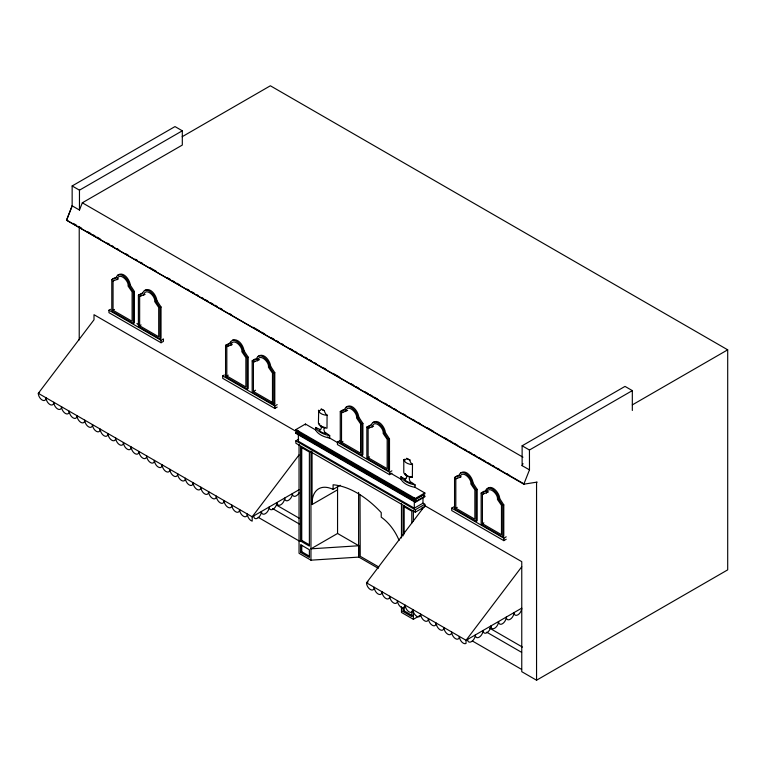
<?xml version="1.0" encoding="UTF-8"?>
<svg xmlns="http://www.w3.org/2000/svg" width="766" height="766" viewBox="0 0 766 766"><rect width="100%" height="100%" fill="white"/><g stroke="black" fill="none" stroke-linecap="round" stroke-linejoin="round"><path stroke-width="1.15" d="M117.064 279.695C118.73 271.212 129.109 280.634 128.094 286.063L132.106 291.951L132.106 321.289L113.052 310.287L113.052 280.95L118.5 278.862M143.663 295.188C145.329 286.704 155.718 296.126 154.694 301.555L158.706 307.444L158.706 336.781L139.651 325.78L139.651 296.442L145.1 294.355M230.729 343.168L230.853 342.22M230.834 345.38C232.5 336.896 242.879 346.318 241.864 351.747L245.876 357.636L245.876 386.974L226.822 375.972L226.822 346.634L232.27 344.547M257.433 360.872C259.1 352.389 269.488 361.811 268.464 367.24L272.476 373.128L272.476 402.466L253.422 391.464L253.422 362.127L259.588 359.627M345.533 411.601C347.199 403.117 357.578 412.539 356.563 417.968L360.575 423.857L360.575 453.194L341.521 442.193L341.521 412.855L347.678 410.356M372.132 427.083C373.798 418.609 384.178 428.031 383.163 433.451L387.175 439.349L387.175 468.687L368.12 457.685L368.12 428.347L373.569 426.26M459.83 477.582C461.496 469.108 471.875 478.53 470.86 483.959L474.872 489.847L474.872 519.185L455.818 508.184L455.818 478.846L461.266 476.758M486.429 493.074C488.095 484.6 498.484 494.022 497.46 499.442L501.471 505.34L501.471 534.678L482.417 523.676L482.417 494.338L488.584 491.839M412.491 463.851L412.357 477.477L411.38 476.921A3.648 2.107 60 0 0 410.825 476.797M327.082 414.846L326.996 428.194A9.766 5.64 0 0 1 318.426 423.244L318.685 410.279M326.096 433.001L329.706 435.605L329.706 438.056A21.008 12.132 0 0 1 315.582 429.898L305.442 424.038L295.877 429.563L295.877 430.511L415.268 499.451L424.833 493.926L424.833 492.969L415.076 487.339A21.008 12.132 0 0 1 400.953 479.181L390.631 473.225M411.466 482.293L415.076 484.897L415.076 487.339M66.556 220.196L72.186 205.805L66.556 220.196L523.944 483.853M79.463 210.047L82.326 202.799L182.308 145.071L182.308 130.804L174.993 126.581L72.148 185.956L72.148 205.824L79.463 210.047L79.463 190.179L182.308 130.804M522.987 463.564L522.125 465.661L522.125 445.793L625.008 386.399L632.323 390.612L632.323 410.48M424.833 505.694L521.761 561.66L521.761 671.677L536.554 680.218L536.554 482.436L537.148 482.092L523.82 484.189L529.478 469.855L522.125 465.661M299.046 492.864L299.008 492.931A5.477 3.16 -60 0 1 294.795 496.339A5.477 3.16 -60 0 1 292.401 493.591A5.477 3.16 -60 0 1 288.533 500.294A5.477 3.16 -60 0 1 284.665 498.063A5.477 3.16 -60 0 1 280.796 504.765A5.477 3.16 -60 0 1 276.919 502.525A5.477 3.16 -60 0 1 273.05 509.227A5.477 3.16 -60 0 1 269.182 506.996A5.477 3.16 -60 0 1 265.314 513.699A5.477 3.16 -60 0 1 261.436 511.468A5.477 3.16 -60 0 1 257.567 518.17A5.477 3.16 -60 0 1 253.699 515.939M486.458 489.914C490.805 482.685 499.748 492.911 499.681 498.57L503.789 504.89L503.789 536.248L502.735 536.861L481.153 524.404L481.153 493.045L485.271 491.475C488.153 482.551 499.116 493.17 498.618 499.183L502.735 505.503L502.735 536.861M299.046 454.937L252.177 516.811L252.186 521.139A5.477 3.16 60 0 1 247.313 514.005A5.477 3.16 60 0 1 243.444 516.246A5.477 3.16 60 0 1 239.576 509.534A5.477 3.16 60 0 1 235.698 511.774A5.477 3.16 60 0 1 231.83 505.072A5.477 3.16 60 0 1 227.962 507.303A5.477 3.16 60 0 1 224.093 500.6A5.477 3.16 60 0 1 220.215 502.831A5.477 3.16 60 0 1 216.347 496.129A5.477 3.16 60 0 1 212.479 498.36A5.477 3.16 60 0 1 208.611 491.657A5.477 3.16 60 0 1 204.733 493.898A5.477 3.16 60 0 1 200.864 487.186A5.477 3.16 60 0 1 196.996 489.426A5.477 3.16 60 0 1 193.128 482.724A5.477 3.16 60 0 1 189.25 484.955A5.477 3.16 60 0 1 185.382 478.252A5.477 3.16 60 0 1 181.513 480.483A5.477 3.16 60 0 1 177.645 473.781A5.477 3.16 60 0 1 173.767 476.021A5.477 3.16 60 0 1 169.899 469.309A5.477 3.16 60 0 1 166.031 471.55A5.477 3.16 60 0 1 162.162 464.847A5.477 3.16 60 0 1 158.294 467.078A5.477 3.16 60 0 1 154.416 460.376A5.477 3.16 60 0 1 150.548 462.607A5.477 3.16 60 0 1 146.679 455.904A5.477 3.16 60 0 1 142.811 458.135A5.477 3.16 60 0 1 138.933 451.433A5.477 3.16 60 0 1 135.065 453.673A5.477 3.16 60 0 1 131.197 446.971A5.477 3.16 60 0 1 127.328 449.202A5.477 3.16 60 0 1 123.45 442.499A5.477 3.16 60 0 1 119.582 444.73A5.477 3.16 60 0 1 115.714 438.028A5.477 3.16 60 0 1 111.846 440.259A5.477 3.16 60 0 1 107.968 433.556A5.477 3.16 60 0 1 104.099 435.797A5.477 3.16 60 0 1 100.231 429.084A5.477 3.16 60 0 1 96.363 431.325A5.477 3.16 60 0 1 92.485 424.623A5.477 3.16 60 0 1 88.617 426.853A5.477 3.16 60 0 1 84.748 420.151A5.477 3.16 60 0 1 80.88 422.382A5.477 3.16 60 0 1 77.002 415.679A5.477 3.16 60 0 1 73.134 417.91A5.477 3.16 60 0 1 69.266 411.208A5.477 3.16 60 0 1 65.397 413.449A5.477 3.16 60 0 1 61.519 406.746A5.477 3.16 60 0 1 57.651 408.977A5.477 3.16 60 0 1 53.783 402.274A5.477 3.16 60 0 1 49.914 404.505A5.477 3.16 60 0 1 46.037 397.803A5.477 3.16 60 0 1 42.168 400.034A5.477 3.16 60 0 1 38.3 393.331L94.007 319.786L94.007 314.702L298.185 432.579M424.278 506.565L366.512 582.821A5.477 3.16 60 0 0 370.38 589.523A5.477 3.16 60 0 0 374.248 587.292A5.477 3.16 60 0 0 378.117 593.995A5.477 3.16 60 0 0 381.995 591.764A5.477 3.16 60 0 0 385.863 598.466A5.477 3.16 60 0 0 389.731 596.235A5.477 3.16 60 0 0 393.6 602.938A5.477 3.16 60 0 0 397.477 600.697A5.477 3.16 60 0 0 401.346 607.409A5.477 3.16 60 0 0 405.214 605.169A5.477 3.16 60 0 0 409.082 611.871A5.477 3.16 60 0 0 412.96 609.64A5.477 3.16 60 0 0 416.828 616.343A5.477 3.16 60 0 0 420.697 614.112A5.477 3.16 60 0 0 424.565 620.814A5.477 3.16 60 0 0 428.443 618.574A5.477 3.16 60 0 0 432.311 625.286A5.477 3.16 60 0 0 436.18 623.045A5.477 3.16 60 0 0 440.048 629.748A5.477 3.16 60 0 0 443.916 627.517A5.477 3.16 60 0 0 447.794 634.219A5.477 3.16 60 0 0 451.662 631.988A5.477 3.16 60 0 0 455.531 638.691A5.477 3.16 60 0 0 459.399 636.46A5.477 3.16 60 0 0 461.793 641.965A5.477 3.16 60 0 0 466.015 643.43L466.054 640.29L521.761 566.744M405.453 478.195L404.659 478.874L400.953 476.739L400.953 479.181M117.782 275.118C123.594 271.049 129.837 279.801 130.316 285.191L134.423 291.511L134.423 322.859L133.37 323.472L111.788 311.015L111.788 279.667L114.345 278.01L116.968 277.483M144.381 290.611C150.193 286.541 156.436 295.293 156.915 300.674L161.032 307.003L161.032 338.352L159.97 338.965L138.397 326.507L138.397 295.159L142.505 293.579C145.387 284.655 156.35 295.274 155.852 301.287L159.97 307.606L159.97 338.965M258.152 356.295C263.964 352.226 270.207 360.978 270.685 366.359L274.793 372.688L274.793 404.036L273.74 404.649L252.167 392.192L252.167 360.834L256.275 359.264C259.157 350.34 270.12 360.958 269.622 366.971L273.74 373.291L273.74 404.649M346.242 407.024C352.054 402.954 358.306 411.706 358.775 417.087L362.892 423.416L362.892 454.765L361.83 455.377L340.257 442.92L340.257 411.572L344.374 409.992C347.247 401.068 358.22 411.687 357.722 417.7L361.83 424.019L361.83 455.377M372.841 422.516C378.653 418.447 384.905 427.198 385.384 432.579L389.492 438.899L389.492 470.257L388.439 470.87L366.857 458.413L366.857 427.055L370.974 425.484C373.846 416.56 384.819 427.179 384.321 433.192L388.439 439.512L388.439 470.87M460.538 473.015C466.35 468.945 472.603 477.697 473.082 483.078L477.189 489.407L477.189 520.756L476.136 521.368L454.554 508.911L454.554 477.553L457.111 475.897L459.724 475.37M247.14 389.157L225.558 376.7L225.558 345.351L229.676 343.771C232.548 334.847 243.521 345.466 243.023 351.479L247.14 357.808L247.14 389.157L248.194 388.544L248.194 357.195L244.086 350.876C243.368 345.562 238.705 338.524 232.634 339.893M404.544 459.265L403.787 459.657L403.787 472.536A9.766 5.64 0 0 0 412.357 477.477M319.709 429.314L315.582 427.457L315.582 429.898M182.174 136.712L270.369 85.782L727.7 349.823L727.7 569.856L536.554 680.218M111.788 279.667L112.851 279.054M113.052 280.95L114.488 280.126M133.37 323.472L133.37 292.124L129.253 285.795L130.316 285.191M133.37 292.124L134.423 291.511M108.954 310.22L161.061 340.305L163.445 338.926L163.445 341.377L161.061 342.747L108.954 312.662L108.954 310.22L110.543 309.301M138.397 295.159L142.466 293.024M113.052 310.287L114.488 309.464M139.651 296.442L141.088 295.619M155.852 301.287L156.915 300.674M159.97 307.606L161.032 307.003M139.651 325.78L141.088 324.956M39.621 392.565L38.3 393.331L252.177 516.811L299.046 489.752M225.558 345.351L229.637 343.216M226.822 346.634L228.258 345.811M243.023 351.479L244.086 350.876M247.14 357.808L248.194 357.195M277.215 407.062L274.831 408.431L222.724 378.347L222.724 375.905L224.314 374.986M252.167 360.834L254.714 359.187L257.338 358.651M226.822 375.972L228.258 375.149M253.422 362.127L254.858 361.303M269.622 366.971L270.685 366.359M273.74 373.291L274.793 372.688M253.422 391.464L255.576 390.22M222.724 375.905L274.831 405.99L277.215 404.611M295.877 430.511L296.768 430.004M414.31 497.862L414.31 500.074L422.976 495.075L424.833 496.138L424.833 496.789L415.268 502.314L295.877 433.384L295.877 432.733L298.702 431.105M295.877 433.384L298.75 431.727M340.257 411.572L342.804 409.915L345.428 409.379M341.521 412.855L342.948 412.031M298.357 434.849L298.357 441.235L414.31 508.184L422.976 503.176L424.833 504.248L424.833 506.661L415.268 512.186L295.877 443.255L295.877 440.833L298.75 439.177M357.722 417.7L358.775 417.087M310.24 451.538L310.958 451.126L310.958 560.176L358.823 557.093L358.823 545.746L337.557 533.471L310.958 548.829L358.823 545.746M361.83 424.019L362.892 423.416M391.914 473.273L389.53 474.652L337.423 444.567L337.423 442.126L339.798 440.747M366.857 427.055L370.935 424.919M340.257 442.92L341.32 442.308M341.521 442.193L342.948 441.369M368.12 428.347L369.557 427.514M384.321 433.192L385.384 432.579M388.439 439.512L389.492 438.899M368.12 457.685L369.557 456.852M312.059 451.662L312.059 504.545A32.354 18.681 60 0 1 333.095 489.397L340.238 485.271M312.059 504.545L337.557 489.819A32.354 18.681 60 0 1 337.643 486.506M337.423 442.126L389.53 472.21L391.914 470.831M300.617 541.045L309.378 546.101L309.378 452.036L300.617 446.98L300.617 541.045L301.747 540.394L309.531 544.894M300.617 552.391L309.378 557.447L309.378 549.739L300.617 544.683L300.617 552.391L301.747 551.74L309.531 556.24M295.877 429.563L415.268 498.494L424.833 492.969M454.554 477.553L455.617 476.95M295.877 432.733L415.268 501.663L424.833 496.138M455.818 478.846L457.254 478.013M295.877 440.833L415.268 509.763L424.833 504.248M522.125 445.793L529.44 450.015L632.323 390.612M476.136 521.368L476.136 490.01L472.019 483.691L473.082 483.078M476.136 490.01L477.189 489.407M506.211 539.264L503.827 540.643L451.72 510.558L451.72 508.117L454.104 506.738M632.323 404.888L727.7 349.823M481.153 493.045L483.71 491.389L486.333 490.862M454.554 508.911L455.617 508.298M455.818 508.184L457.254 507.351M482.417 494.338L483.853 493.505M529.478 469.855L529.44 450.015M498.618 499.183L499.681 498.57M368.034 581.94L366.512 582.821L466.054 640.29L521.761 608.127A5.477 3.16 -60 0 1 517.893 614.83A5.477 3.16 -60 0 1 514.024 612.599A5.477 3.16 -60 0 1 510.156 619.301A5.477 3.16 -60 0 1 506.278 617.07A5.477 3.16 -60 0 1 502.41 623.773A5.477 3.16 -60 0 1 498.542 621.542A5.477 3.16 -60 0 1 494.673 628.244A5.477 3.16 -60 0 1 490.795 626.004A5.477 3.16 -60 0 1 486.927 632.716A5.477 3.16 -60 0 1 483.059 630.475A5.477 3.16 -60 0 1 479.19 637.178A5.477 3.16 -60 0 1 475.313 634.947A5.477 3.16 -60 0 1 471.444 641.649A5.477 3.16 -60 0 1 467.576 639.418M502.735 505.503L503.789 504.89M482.417 523.676L483.853 522.843M451.72 508.117L503.827 538.201L506.211 536.822M403.04 608.223L403.04 611.527L404.17 610.875L412.931 615.931M401.47 606.758L401.47 612.436L413.381 619.311L420.208 615.366M113.282 278.623L115.905 278.087C118.787 269.163 129.751 279.781 129.253 285.795M456.048 476.509L458.671 475.983C461.544 467.059 472.517 477.678 472.019 483.691M411.38 476.921L410.653 476.816M404.659 460.165L403.787 459.657L404.735 459.878A4.519 2.604 60 0 0 406.497 458.298L409.714 460.088A5.946 3.437 60 0 0 412.357 464.608L411.38 464.043M72.148 185.956L79.463 190.179M82.326 202.799L522.958 457.197M73.325 223.404L76.428 225.194M78.496 226.391L81.598 228.182M87.812 231.772L90.915 233.563M92.983 234.76L95.051 235.947M97.119 237.144L100.222 238.935M107.47 243.119L109.538 244.316M111.606 245.513L113.674 246.7M116.777 248.5L118.845 249.687M126.093 253.872L128.161 255.068M135.4 259.253L137.468 260.44M140.58 262.24L142.648 263.427M149.887 267.612L156.101 271.193M167.476 277.771L170.579 279.561M172.656 280.758L174.725 281.945M176.793 283.142L179.895 284.933M187.134 289.117L189.202 290.314M191.28 291.511L194.382 293.301M196.45 294.489L198.518 295.686M201.621 297.476L203.689 298.673M205.757 299.87L207.835 301.067M210.937 302.857L213.005 304.054M215.074 305.241L217.142 306.438M220.244 308.229L222.312 309.426M229.561 313.61L231.629 314.807M253.355 327.35L259.569 330.931M261.637 332.128L264.739 333.919M270.944 337.5L274.046 339.3M276.124 340.487L278.192 341.684M281.294 343.474L283.363 344.671M290.601 348.856L292.679 350.052M294.747 351.24L296.815 352.437M299.918 354.227L301.986 355.424M305.088 357.215L307.156 358.411M309.234 359.608L311.302 360.805M314.405 362.596L316.473 363.783M323.712 367.967L325.78 369.164M333.028 373.348L339.233 376.929M350.617 383.498L353.72 385.288M355.788 386.485L358.89 388.276M365.104 391.866L368.207 393.657M370.275 394.854L372.343 396.041M374.411 397.238L377.523 399.029M384.762 403.213L386.83 404.41M388.898 405.607L390.966 406.794M394.069 408.594L396.146 409.781M403.385 413.966L405.453 415.162M412.702 419.347L414.77 420.534M417.872 422.334L419.94 423.521M427.179 427.706L433.393 431.287M444.768 437.865L447.88 439.655M449.948 440.852L452.017 442.039M454.085 443.236L457.187 445.027M464.435 449.211L466.504 450.408M468.572 451.605L471.674 453.395M473.742 454.583L475.81 455.78M478.913 457.57L480.991 458.767M483.059 459.964L485.127 461.161M488.229 462.951L490.297 464.148M492.366 465.335L494.434 466.532M497.546 468.323L499.614 469.52M506.853 473.704L508.921 474.901M66.489 220.148L523.877 484.236M136.884 323.587L138.924 324.774M271.719 402.255L274.793 404.036M327.695 436.888L336.935 442.221M296.768 432.215L416.168 501.146M299.391 434.379L301.469 435.576M304.571 437.367L306.639 438.564M308.708 439.761L310.785 440.957M313.888 442.748L315.956 443.945M319.068 445.735L321.136 446.932M323.204 448.129L325.272 449.326M328.384 451.117L334.598 454.707M337.701 456.498L339.769 457.695M341.837 458.891L349.085 463.076M351.163 464.263L354.265 466.063M356.334 467.26L363.582 471.444M365.65 472.632L371.864 476.222M374.967 478.013L377.044 479.21M380.147 481L386.361 484.591M393.609 488.775L400.857 492.959M402.926 494.156L404.994 495.353M408.096 497.144L410.174 498.34M276.507 505.091L299.238 518.218M489.618 628.13L522.45 647.088M378.787 566.993L360.231 556.288L360.001 494.913M378.299 568.334L358.603 556.959L358.603 492.404M272.581 508.557L299.439 524.068M486.707 632.18L521.598 652.326M258.113 517.28L299.439 541.141M472.335 640.96L521.598 669.407M403.04 611.527L411.802 616.582L411.802 611.077M310.958 560.176L299.046 553.301L299.046 444.251M319.288 423.751L319.834 424.287M405.358 473.781L405.683 474.221A3.686 2.126 60 0 1 405.683 478.884L404.659 478.874A7.909 4.567 0 0 0 411.38 482.762A3.648 2.107 60 0 1 409.37 479.353A3.648 2.107 60 0 1 410.317 476.854M503.827 538.201L503.827 540.643M422.976 497.852L422.976 503.176M422.219 507.216L422.219 509.275M415.268 498.494L415.268 499.451M415.268 501.663L415.268 502.314M415.268 509.763L415.268 512.186M414.31 501.797L414.31 508.184M413.381 510.261L413.381 520.947M413.381 611.019L413.381 619.311M411.802 523.073L411.802 511.171L403.04 506.115L403.04 535.884M404.17 505.464L404.17 534.036M404.17 606.471L404.17 610.875M401.47 503.386L401.47 537.933M389.53 472.21L389.53 474.652M337.557 489.819L337.557 533.471M333.095 489.397L333.095 484.782A86.577 49.982 60 0 1 381.229 512.578L381.229 517.184A33.484 19.332 60 0 1 399.076 540.403M305.442 424.038L305.442 424.996M301.747 447.516L301.747 540.394M301.747 545.133L301.747 551.74M274.831 405.99L274.831 408.431M161.061 340.305L161.061 342.747M79.224 226.746L79.224 339.932M412.357 464.608A9.766 5.64 0 0 1 403.787 459.657M410.193 460.012A7.564 4.366 0 0 1 407.091 458.413M415.076 484.897A21.008 12.132 0 0 1 400.953 476.739M320.715 425.637A3.686 2.126 60 0 1 320.312 429.592L319.288 429.592A7.909 4.567 0 0 0 326.019 433.479A3.648 2.107 60 0 1 323.999 430.071A3.648 2.107 60 0 1 324.947 427.572M329.706 435.605A21.008 12.132 0 0 1 315.582 427.457M325.291 427.524A7.478 4.318 0 0 1 321.835 426.394M321.289 426.049A7.478 4.318 0 0 1 320.82 425.676M409.149 476.49A7.478 4.318 0 0 1 407.799 475.992M407.196 475.676A7.478 4.318 0 0 1 406.66 475.332M406.191 474.958A7.478 4.318 0 0 1 405.798 474.556M405.473 474.125A7.478 4.318 0 0 1 405.233 473.685M324.095 410.49A7.564 4.366 0 0 1 321.73 409.121M319.365 410.595L318.426 410.375A9.766 5.64 0 0 0 326.996 415.325A5.946 3.437 60 0 1 324.344 410.796L321.126 409.006A4.519 2.604 60 0 1 319.365 410.595"/></g></svg>
